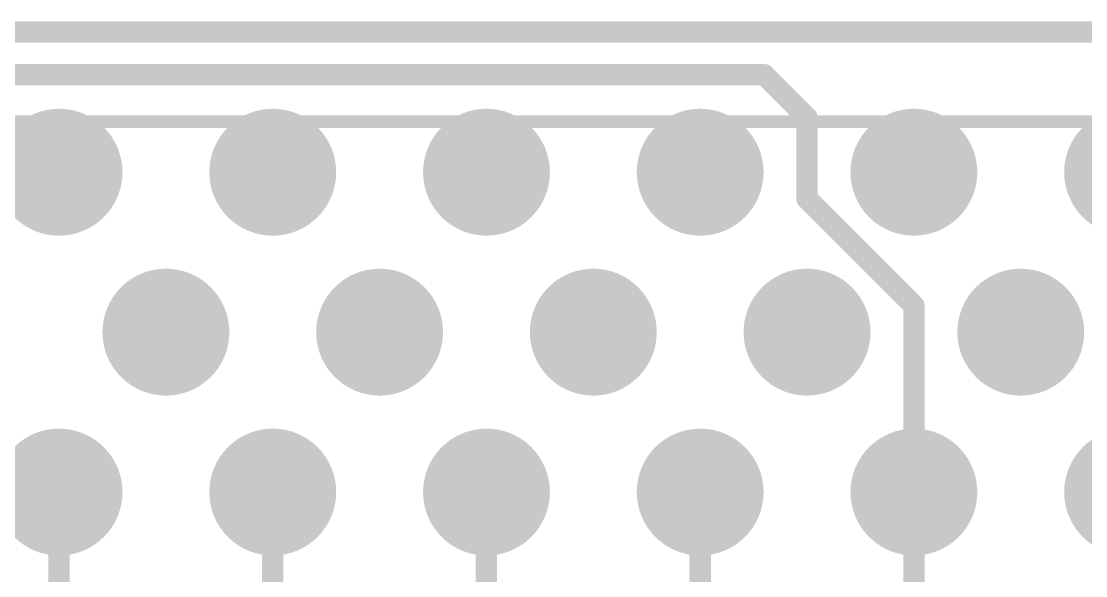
# Model space of a CAD drawing. Extents: x -38 to 87, y -12 to 48.
# Drawn here: x 11.62 to 24.27, y 8.53 to 15.11 of the extents above; entities that cross this region are included whole.
import ezdxf

# ---------------------------------------------------------------- set-up
doc = ezdxf.new("R2010")
doc.units = 0
for name, color, linetype in [('1', 12, 'CONTINUOUS'), ('16', 132, 'CONTINUOUS'), ('17', 110, 'CONTINUOUS'), ('51', 53, 'CONTINUOUS')]:
    doc.layers.add(name, color=color, linetype=linetype)

# ---------------------------------------------------------------- blocks, each defined once
blk = doc.blocks.new('ROUNDP')
at = {"const_width": 0.5}
blk.add_lwpolyline([(0, -0.25, 1), (0, 0.25, 1), (0, -0.25)], format="xyb", dxfattribs=at)

msp = doc.modelspace()

# ---------------------------------------------------------------- linework, layer by layer
at = {"layer": '1', "const_width": 0.254}
for points in [[(12.065, 9.52), (12.065, 7.62)], [(14.605, 9.52), (14.605, 7.62)], [(17.145, 9.52), (17.145, 6.858)], [(19.685, 9.52), (19.685, 7.112)], [(22.225, 9.52), (22.225, 7.62)]]:
    msp.add_lwpolyline(points, dxfattribs=at)
at = {"layer": '1', "const_width": 0.127}
for points in [[(12.1285, 9.52, 1), (12.0015, 9.52)], [(14.6685, 9.52, 1), (14.5415, 9.52)], [(17.2085, 9.52, 1), (17.0815, 9.52)], [(19.7485, 9.52, 1), (19.6215, 9.52)], [(22.2885, 9.52, 1), (22.1615, 9.52)]]:
    msp.add_lwpolyline(points, format="xyb", dxfattribs=at)
at = {"layer": '16', "const_width": 0.254}
for points in [[(30.607, 14.986), (8.509, 14.986)], [(20.447, 14.478), (8.89, 14.478)], [(20.955, 13.97), (20.447, 14.478)], [(20.955, 13.0048), (20.955, 13.97)], [(22.225, 11.7348), (20.955, 13.0048)], [(22.225, 9.52), (22.225, 11.7348)]]:
    msp.add_lwpolyline(points, dxfattribs=at)
at = {"layer": '16', "const_width": 0.127}
for points in [[(20.4919, 14.5229, 1), (20.4021, 14.4331)], [(20.447, 14.4145, 1), (20.447, 14.5415)], [(21.0185, 13.97, 1), (20.8915, 13.97)], [(20.9101, 13.9251, 1), (20.9999, 14.0149)], [(20.9999, 13.0497, 1), (20.9101, 12.9599)], [(20.8915, 13.0048, 1), (21.0185, 13.0048)], [(22.2885, 11.7348, 1), (22.1615, 11.7348)], [(22.1801, 11.6899, 1), (22.2699, 11.7797)], [(22.1615, 9.52, 1), (22.2885, 9.52)]]:
    msp.add_lwpolyline(points, format="xyb", dxfattribs=at)
at = {"layer": '51', "const_width": 0.1524}
msp.add_lwpolyline([(62.74, 13.92), (5.84, 13.92)], dxfattribs=at)

# ---------------------------------------------------------------- block references
at = {"layer": '17', "xscale": 1.508, "yscale": 1.508, "rotation": 180}
for p in [(12.065, 13.32), (12.065, 13.32), (14.605, 13.32), (14.605, 13.32), (17.145, 13.32), (17.145, 13.32), (19.685, 13.32), (19.685, 13.32), (22.225, 13.32), (22.225, 13.32), (24.765, 13.32), (24.765, 13.32), (13.335, 11.42), (13.335, 11.42), (15.875, 11.42), (15.875, 11.42), (18.415, 11.42), (18.415, 11.42), (20.955, 11.42), (20.955, 11.42), (23.495, 11.42), (23.495, 11.42), (12.065, 9.52), (12.065, 9.52), (14.605, 9.52), (14.605, 9.52), (17.145, 9.52), (17.145, 9.52), (19.685, 9.52), (19.685, 9.52), (22.225, 9.52), (22.225, 9.52), (24.765, 9.52), (24.765, 9.52)]:
    msp.add_blockref('ROUNDP', p, dxfattribs=at)

doc.saveas('drawing.dxf')
